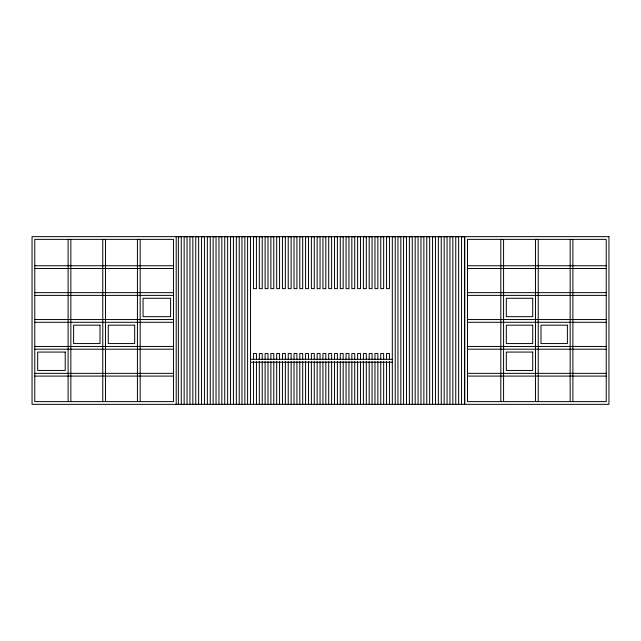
<?xml version="1.0" encoding="UTF-8"?>
<svg xmlns="http://www.w3.org/2000/svg" width="641" height="641" viewBox="0 0 641 641"><rect width="100%" height="100%" fill="white"/><g stroke="black" fill="none" stroke-linecap="round" stroke-linejoin="round"><path stroke-width="0.96" d="M173.487 265.751L173.487 239.365L34.766 239.365L34.766 401.611L173.487 401.611L173.487 265.751L34.766 265.751M467.513 268.491L467.513 401.611L606.234 401.611L606.234 239.365L467.513 239.365L467.513 268.491L606.234 268.491M464.565 236.649L32.05 236.649L32.05 404.335L464.565 404.351M467.513 265.751L606.234 265.751M34.766 268.491L173.487 268.491M34.766 292.649L173.487 292.649M606.234 292.649L467.513 292.649L467.513 295.389L606.234 295.389M34.766 295.389L173.487 295.389M34.766 319.547L173.487 319.547M606.234 319.547L467.513 319.547L467.513 322.287L606.234 322.287M34.766 322.287L173.487 322.287M34.766 346.452L173.487 346.452M606.234 346.452L467.513 346.452L467.513 349.193L606.234 349.193M34.766 349.193L173.487 349.193M250.487 359.297L392.316 359.297M250.487 362.197L392.316 362.197M34.766 373.35L173.487 373.35M606.234 373.35L467.513 373.35L467.513 376.091L606.234 376.091M34.766 376.091L173.487 376.091M572.894 401.611L572.894 239.494L570.153 239.494L570.153 401.611M538.232 401.611L538.232 239.494L535.491 239.494L535.491 401.611M503.57 401.611L503.57 239.494L500.829 239.494L500.829 401.611M464.453 404.351L464.453 236.769L461.552 236.769L461.552 404.351M458.652 404.351L458.652 236.769L455.751 236.769L455.751 404.351M452.85 404.351L452.85 236.769L449.958 236.769L449.958 404.351M447.057 404.351L447.057 236.769L444.157 236.769L444.157 404.351M441.256 404.351L441.256 236.769L438.356 236.769L438.356 404.351M435.463 404.351L435.463 236.769L432.563 236.769L432.563 404.351M429.662 404.351L429.662 236.769L426.762 236.769L426.762 404.351M423.861 404.351L423.861 236.769L420.969 236.769L420.969 404.351M418.068 404.351L418.068 236.769L415.168 236.769L415.168 404.351M412.267 404.351L412.267 236.769L409.375 236.769L409.375 404.351M406.474 404.351L406.474 236.769L403.574 236.769L403.574 404.351M400.841 404.351L400.841 236.769L397.949 236.769L397.949 404.351M395.217 404.351L395.217 236.769L392.316 236.769L392.316 404.351M389.432 359.505L389.432 353.528L386.531 353.528L386.531 359.505M389.432 361.5L389.432 404.351M386.531 361.5L386.531 404.351M383.655 359.505L383.655 353.528L380.754 353.528L380.754 359.505M383.655 361.5L383.655 404.351M380.754 361.5L380.754 404.351M377.87 359.505L377.87 353.528L374.969 353.528L374.969 359.505M377.87 361.5L377.87 404.351M374.969 361.5L374.969 404.351M372.084 359.505L372.084 353.528L369.184 353.528L369.184 359.505M372.084 361.5L372.084 404.351M369.184 361.5L369.184 404.351M366.307 359.505L366.307 353.528L363.407 353.528L363.407 359.505M366.307 361.5L366.307 404.351M363.407 361.5L363.407 404.351M360.522 359.505L360.522 353.528L357.622 353.528L357.622 359.505M360.522 361.5L360.522 404.351M357.622 361.5L357.622 404.351M354.737 359.505L354.737 353.528L351.845 353.528L351.845 359.505M354.737 361.5L354.737 404.351M351.845 361.5L351.845 404.351M348.96 359.505L348.96 353.528L346.06 353.528L346.06 359.505M348.96 361.5L348.96 404.351M346.06 361.5L346.06 404.351M343.175 359.505L343.175 353.528L340.275 353.528L340.275 359.505M343.175 361.5L343.175 404.351M340.275 361.5L340.275 404.351M337.39 359.505L337.39 353.528L334.498 353.528L334.498 359.505M337.39 361.5L337.39 404.351M334.498 361.5L334.498 404.351M331.613 359.505L331.613 353.528L328.713 353.528L328.713 359.505M331.613 361.5L331.613 404.351M328.713 361.5L328.713 404.351M325.828 359.505L325.828 353.528L322.928 353.528L322.928 359.505M325.828 361.5L325.828 404.351M322.928 361.5L322.928 404.351M320.043 359.505L320.043 353.528L317.151 353.528L317.151 359.505M320.043 361.5L320.043 404.351M317.151 361.5L317.151 404.351M314.266 359.505L314.266 353.528L311.366 353.528L311.366 359.505M314.266 361.5L314.266 404.351M311.366 361.5L311.366 404.351M308.481 359.505L308.481 353.528L305.581 353.528L305.581 359.505M308.481 361.5L308.481 404.351M305.581 361.5L305.581 404.351M302.696 359.505L302.696 353.528L299.804 353.528L299.804 359.505M302.696 361.5L302.696 404.351M299.804 361.5L299.804 404.351M296.919 359.505L296.919 353.528L294.019 353.528L294.019 359.505M296.919 361.5L296.919 404.351M294.019 361.5L294.019 404.351M291.134 359.505L291.134 353.528L288.234 353.528L288.234 359.505M291.134 361.5L291.134 404.351M288.234 361.5L288.234 404.351M285.349 359.505L285.349 353.528L282.457 353.528L282.457 359.505M285.349 361.5L285.349 404.351M282.457 361.5L282.457 404.351M279.572 359.505L279.572 353.528L276.672 353.528L276.672 359.505M279.572 361.5L279.572 404.351M276.672 361.5L276.672 404.351M273.787 359.505L273.787 353.528L270.887 353.528L270.887 359.505M273.787 361.5L273.787 404.351M270.887 361.5L270.887 404.351M268.002 359.505L268.002 353.528L265.11 353.528L265.11 359.505M268.002 361.5L268.002 404.351M265.11 361.5L265.11 404.351M262.225 359.505L262.225 353.528L259.325 353.528L259.325 359.505M262.225 361.5L262.225 404.351M259.325 361.5L259.325 404.351M256.44 359.505L256.44 353.528L253.54 353.528L253.54 359.505M256.44 361.5L256.44 404.351M253.54 361.5L253.54 404.351M250.487 404.351L250.487 236.769L247.594 236.769L247.594 404.351M244.862 404.351L244.862 236.769L241.961 236.769L241.961 404.351M239.229 404.351L239.229 236.769L236.337 236.769L236.337 404.351M233.436 404.351L233.436 236.769L230.536 236.769L230.536 404.351M227.635 404.351L227.635 236.769L224.743 236.769L224.743 404.351M221.842 404.351L221.842 236.769L218.942 236.769L218.942 404.351M216.041 404.351L216.041 236.769L213.141 236.769L213.141 404.351M210.248 404.351L210.248 236.769L207.347 236.769L207.347 404.351M204.447 404.351L204.447 236.769L201.546 236.769L201.546 404.351M198.646 404.351L198.646 236.769L195.753 236.769L195.753 404.351M192.853 404.351L192.853 236.769L189.952 236.769L189.952 404.351M187.052 404.351L187.052 236.769L184.151 236.769L184.151 404.351M181.259 404.351L181.259 236.769L178.358 236.769L178.358 404.351M176.203 236.649L176.203 404.351M140.171 401.611L140.171 239.494L137.43 239.494L137.43 401.611M105.509 401.611L105.509 239.494L102.768 239.494L102.768 401.611M70.847 401.611L70.847 239.494L68.106 239.494L68.106 401.611M608.95 236.649L464.797 236.649L464.797 404.335L608.95 404.335L608.95 236.649M256.424 236.769L253.524 236.769L253.524 288.642L256.424 288.642L256.424 236.769M262.225 236.769L259.325 236.769L259.325 288.642L262.225 288.642L262.225 236.769M268.002 236.769L265.11 236.769L265.11 288.642L268.002 288.642L268.002 236.769M273.787 236.769L270.887 236.769L270.887 288.642L273.787 288.642L273.787 236.769M279.572 236.769L276.672 236.769L276.672 288.642L279.572 288.642L279.572 236.769M285.349 236.769L282.457 236.769L282.457 288.642L285.349 288.642L285.349 236.769M291.134 236.769L288.234 236.769L288.234 288.642L291.134 288.642L291.134 236.769M296.919 236.769L294.019 236.769L294.019 288.642L296.919 288.642L296.919 236.769M302.696 236.769L299.804 236.769L299.804 288.642L302.696 288.642L302.696 236.769M308.481 236.769L305.581 236.769L305.581 288.642L308.481 288.642L308.481 236.769M314.266 236.769L311.366 236.769L311.366 288.642L314.266 288.642L314.266 236.769M320.043 236.769L317.151 236.769L317.151 288.642L320.043 288.642L320.043 236.769M325.828 236.769L322.928 236.769L322.928 288.642L325.828 288.642L325.828 236.769M331.613 236.769L328.713 236.769L328.713 288.642L331.613 288.642L331.613 236.769M337.39 236.769L334.498 236.769L334.498 288.642L337.39 288.642L337.39 236.769M343.175 236.769L340.275 236.769L340.275 288.642L343.175 288.642L343.175 236.769M348.96 236.769L346.06 236.769L346.06 288.642L348.96 288.642L348.96 236.769M354.737 236.769L351.845 236.769L351.845 288.642L354.737 288.642L354.737 236.769M360.522 236.769L357.622 236.769L357.622 288.642L360.522 288.642L360.522 236.769M366.307 236.769L363.407 236.769L363.407 288.642L366.307 288.642L366.307 236.769M372.084 236.769L369.184 236.769L369.184 288.642L372.084 288.642L372.084 236.769M377.87 236.769L374.969 236.769L374.969 288.642L377.87 288.642L377.87 236.769M383.655 236.769L380.754 236.769L380.754 288.642L383.655 288.642L383.655 236.769M389.432 236.769L386.531 236.769L386.531 288.642L389.432 288.642L389.432 236.769M170.602 298.273L143.055 298.273L143.055 316.67L170.602 316.67L170.602 298.273M532.727 298.273L506.326 298.273L506.326 316.67L532.727 316.67L532.727 298.273M100.004 325.171L73.611 325.171L73.611 343.568L100.004 343.568L100.004 325.171M134.674 325.171L108.273 325.171L108.273 343.568L134.674 343.568L134.674 325.171M532.727 325.171L506.326 325.171L506.326 343.568L532.727 343.568L532.727 325.171M567.389 325.171L540.996 325.171L540.996 343.568L567.389 343.568L567.389 325.171M65.222 352.069L37.675 352.069L37.675 370.466L65.222 370.466L65.222 352.069M532.727 352.069L506.326 352.069L506.326 370.466L532.727 370.466L532.727 352.069"/></g></svg>
